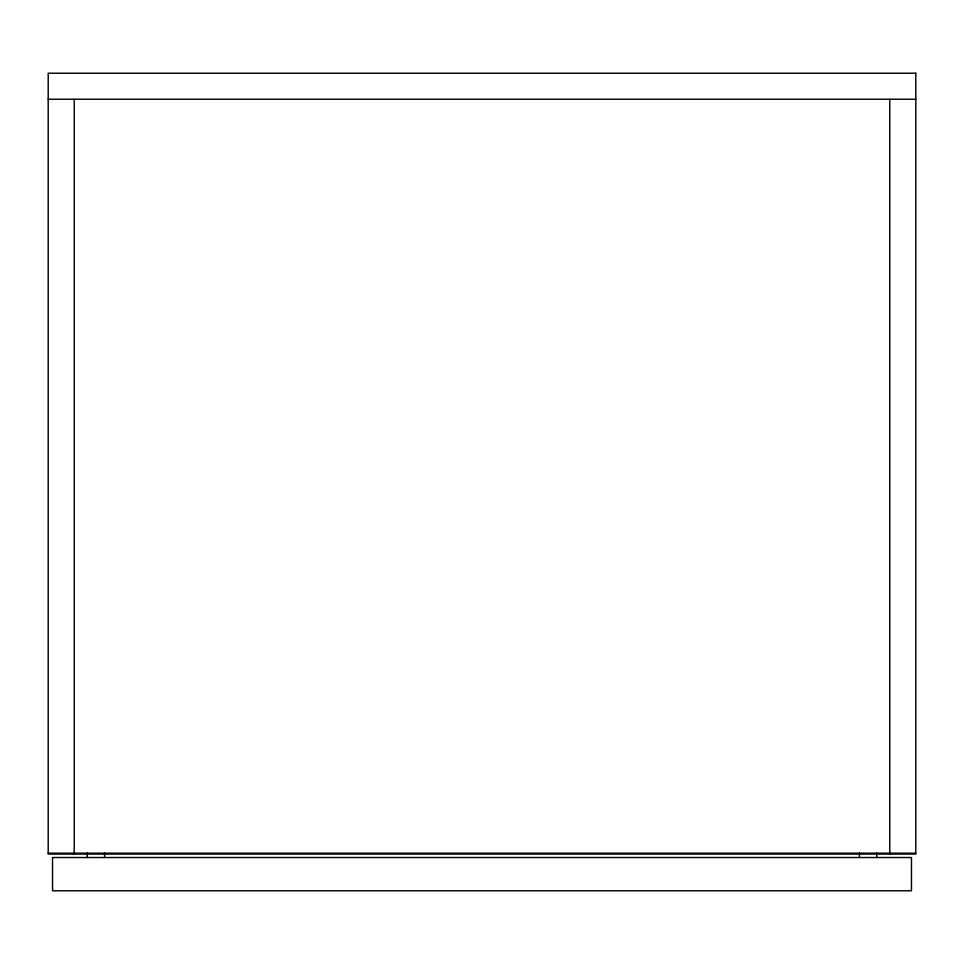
<?xml version="1.0" encoding="UTF-8"?>
<svg xmlns="http://www.w3.org/2000/svg" width="964" height="964" viewBox="0 0 964 964"><rect width="100%" height="100%" fill="white"/><g stroke="black" fill="none" stroke-linecap="round" stroke-linejoin="round"><path stroke-width="1.45" d="M48.2 99.244L915.8 99.244M48.2 853.188L915.8 853.188M889.772 99.244L889.772 854.056M876.758 853.007L876.758 857.526M859.406 853.019L859.406 857.526M104.594 853.019L104.594 857.526M87.242 853.019L87.242 857.526M74.228 99.244L74.228 854.056M915.8 73.216L48.2 73.216L48.2 854.056L915.8 854.056L915.8 73.216M911.462 857.526L52.538 857.526L52.538 890.784L911.462 890.784L911.462 857.526"/></g></svg>
